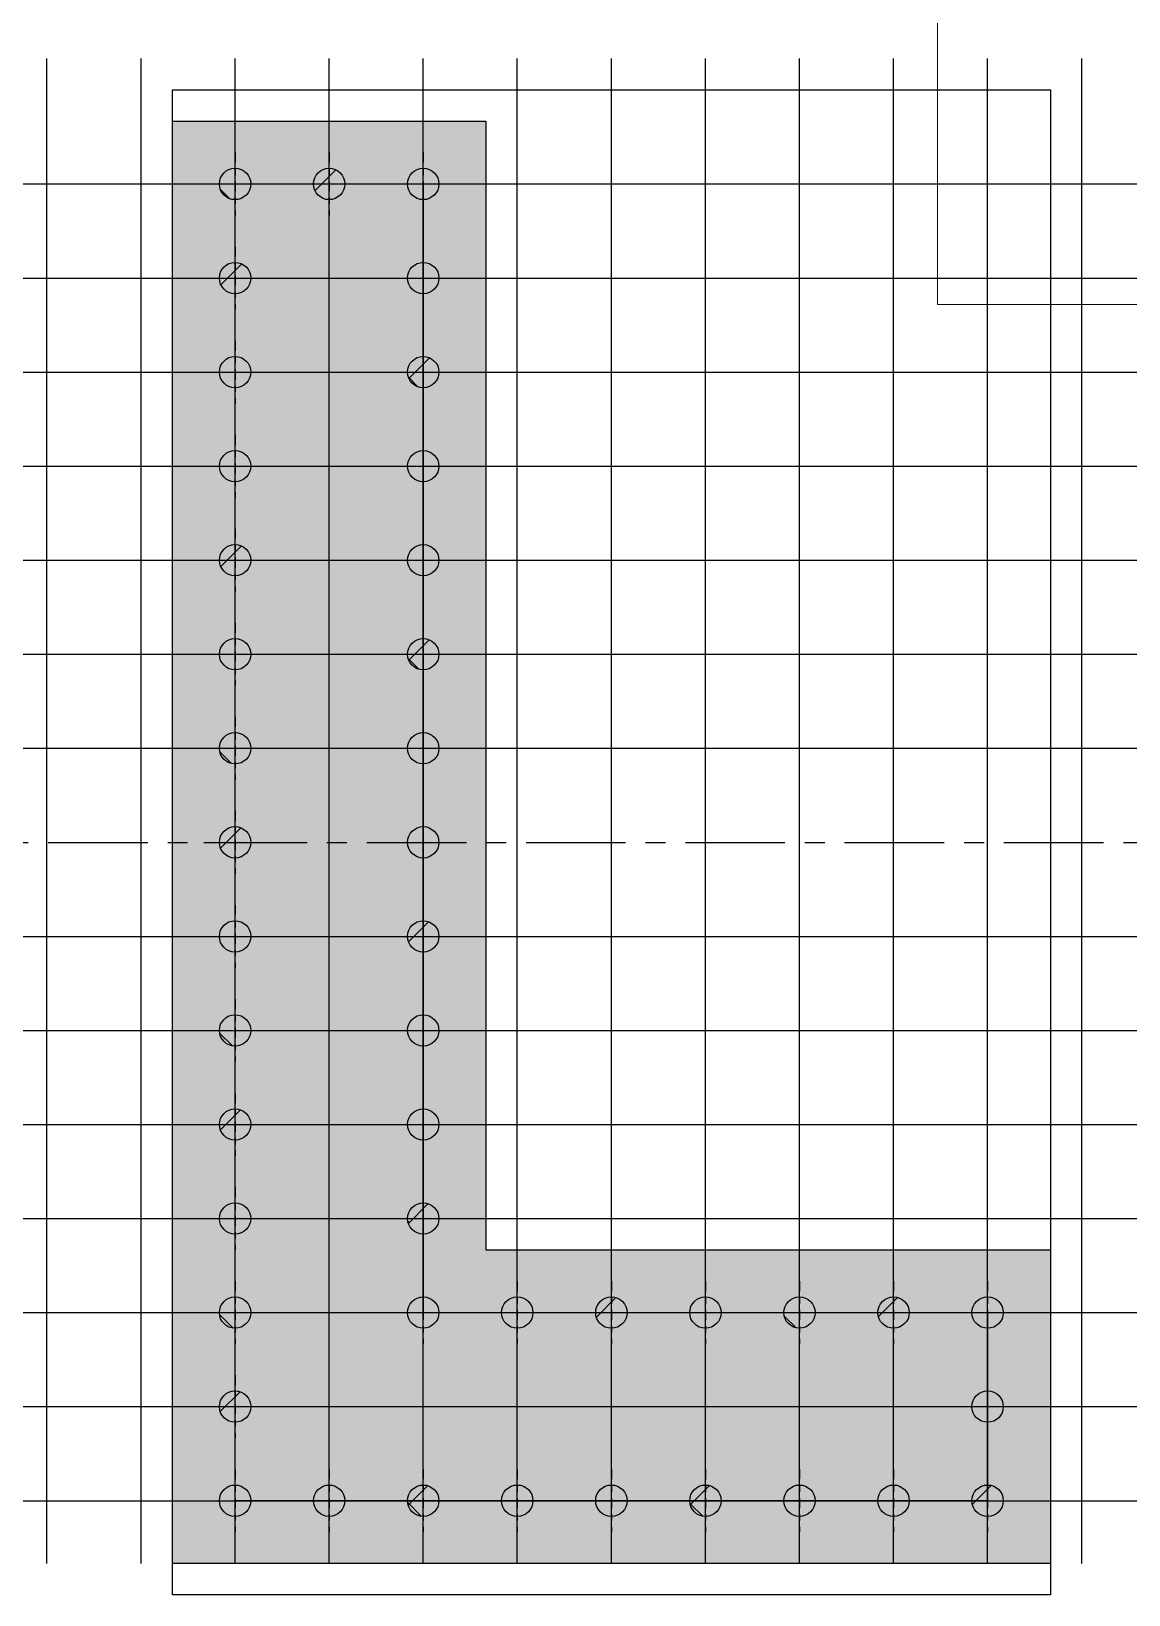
# Model space of a CAD drawing. Header units: millimetres. Extents: x 0 to 4525, y 0 to 244.
# Drawn here: x 97.25 to 114.75, y 25.5 to 50.44 of the extents above; entities that cross this region are included whole.
import ezdxf

# ---------------------------------------------------------------- set-up
doc = ezdxf.new("R2010")
doc.units = ezdxf.units.MM
doc.linetypes.add('CENTER', pattern=[50.8, 31.75, -6.35, 6.35, -6.35])
for name, color, linetype in [('pixel lines', 170, 'Continuous'), ('PixelCenter', 116, 'Continuous'), ('Pixels', 90, 'Continuous')]:
    doc.layers.add(name, color=color, linetype=linetype)
doc.layers.get('0').off()

# ---------------------------------------------------------------- blocks, each defined once
blk = doc.blocks.new('Pixel')
h = blk.add_hatch(color=256)
h.paths.add_polyline_path([(0, 0.25), (0, 0), (0.25, 0, 0.414214)], flags=17)
edge = h.paths.add_edge_path()
edge.add_arc((0, 0), 0.25, 0, 360)
h = blk.add_hatch()
h.set_pattern_fill('ANSI38', color=256, style=0)
edge = h.paths.add_edge_path()
edge.add_arc((0, 0), 0.25, 0, 360)
h = blk.add_hatch(color=1)
h.paths.add_polyline_path([(0, 0.25), (0, 0), (0.25, 0, 0.414214)])
h.paths.add_polyline_path([(0, 0.25, 0.414214), (-0.25, 0), (0, 0)])
h.paths.add_polyline_path([(0, 0), (-0.25, 0, 0.414214), (0, -0.25)])
h.paths.add_polyline_path([(0.25, 0), (0, 0), (0, -0.25, 0.414214)])
at = {"layer": 'PixelCenter', "linetype": 'CENTER', "ltscale": 0.005}
for p, q in [((0, 0.5), (0, -0.5)), ((-0.5, 0), (0.5, 0))]:
    blk.add_line(p, q, dxfattribs=at)
at = {"layer": 'Pixels'}
blk.add_circle((0, 0), 0.25, dxfattribs=at)
blk = doc.blocks.new('*U72')
at = {"layer": 'pixel lines'}
blk.add_line((56, -22), (56, 2), dxfattribs=at)
blk = doc.blocks.new('*U73')
at = {"layer": 'Pixels', "color": 0, "linetype": 'ByBlock', "lineweight": -2, "transparency": 16777216}
for p in [(41.5, 48), (43, 48), (44.5, 48), (46, 48), (47.5, 48), (49, 48), (50.5, 48), (52, 48), (53.5, 48), (55, 48), (56.5, 48), (58, 48)]:
    blk.add_blockref('*U72', p, dxfattribs=at)

msp = doc.modelspace()

# ---------------------------------------------------------------- hatches: boundary and pattern name
at = {"layer": 'Pixels'}
msp.add_hatch(color=256, dxfattribs=at).paths.add_polyline_path([(104.5, 49), (99.5, 49), (99.5, 26), (113.5, 26), (113.5, 31), (104.5, 31)])

# ---------------------------------------------------------------- linework, layer by layer
for p, q in [((1, 48), (129, 48)), ((1, 46.5), (129, 46.5)), ((1, 45), (129, 45)), ((1, 43.5), (129, 43.5)), ((1, 42), (129, 42)), ((1, 40.5), (129, 40.5)), ((1, 39), (129, 39)), ((1, 36), (129, 36)), ((1, 34.5), (129, 34.5)), ((1, 33), (129, 33)), ((1, 31.5), (129, 31.5)), ((1, 30), (129, 30)), ((1, 28.5), (129, 28.5)), ((1, 27), (129, 27))]:
    msp.add_line(p, q, dxfattribs=at)
at = {"layer": 'Pixels', "color": 180, "linetype": 'CENTER', "ltscale": 0.05}
msp.add_line((1, 37.5), (129, 37.5), dxfattribs=at)
at = {"layer": 'Pixels', "lineweight": 0}
msp.add_lwpolyline([(115.293, 61.407), (110.742, 69.072), (102.836, 69.072), (111.7, 55.658), (111.7, 46.076), (118.886, 46.076), (118.886, 55.658), (127.75, 69.072), (119.844, 69.072)], close=True, dxfattribs=at)
at = {"layer": 'Pixels'}
for points in [[(99.5, 49.5), (113.5, 49.5), (113.5, 25.5), (99.5, 25.5)], [(99.5, 49), (104.5, 49), (104.5, 31), (113.5, 31), (113.5, 26), (99.5, 26)], [(100.5, 48), (103.5, 48), (103.5, 30), (112.5, 30), (112.5, 27), (100.5, 27)]]:
    msp.add_lwpolyline(points, close=True, dxfattribs=at)

# ---------------------------------------------------------------- block references
for name, p in [('*U73', (0, 0)), ('Pixel', (100.5, 48)), ('Pixel', (102, 48)), ('Pixel', (103.5, 48)), ('Pixel', (100.5, 46.5)), ('Pixel', (103.5, 46.5)), ('Pixel', (100.5, 45)), ('Pixel', (103.5, 45)), ('Pixel', (100.5, 43.5)), ('Pixel', (103.5, 43.5)), ('Pixel', (100.5, 42)), ('Pixel', (103.5, 42)), ('Pixel', (100.5, 40.5)), ('Pixel', (103.5, 40.5)), ('Pixel', (100.5, 39)), ('Pixel', (103.5, 39)), ('Pixel', (100.5, 37.5)), ('Pixel', (103.5, 37.5)), ('Pixel', (100.5, 36)), ('Pixel', (103.5, 36)), ('Pixel', (100.5, 34.5)), ('Pixel', (103.5, 34.5)), ('Pixel', (100.5, 33)), ('Pixel', (103.5, 33)), ('Pixel', (100.5, 31.5)), ('Pixel', (103.5, 31.5)), ('Pixel', (100.5, 30)), ('Pixel', (103.5, 30)), ('Pixel', (105, 30)), ('Pixel', (106.5, 30)), ('Pixel', (108, 30)), ('Pixel', (109.5, 30)), ('Pixel', (111, 30)), ('Pixel', (112.5, 30)), ('Pixel', (100.5, 28.5)), ('Pixel', (112.5, 28.5)), ('Pixel', (100.5, 27)), ('Pixel', (102, 27)), ('Pixel', (103.5, 27)), ('Pixel', (105, 27)), ('Pixel', (106.5, 27)), ('Pixel', (108, 27)), ('Pixel', (109.5, 27)), ('Pixel', (111, 27)), ('Pixel', (112.5, 27))]:
    msp.add_blockref(name, p, dxfattribs=at)

doc.saveas('drawing.dxf')
